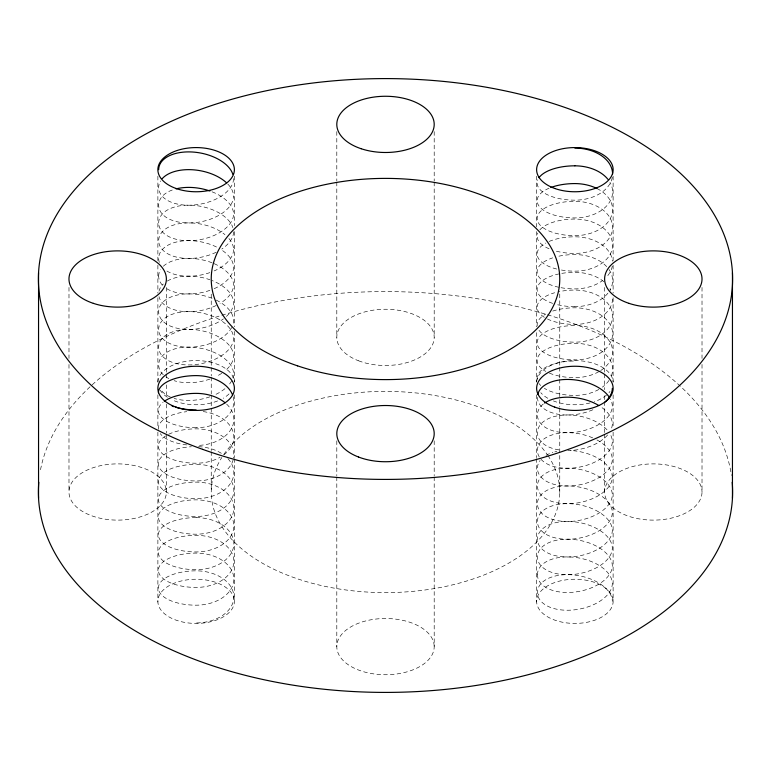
<?xml version="1.0" encoding="UTF-8"?>
<svg xmlns="http://www.w3.org/2000/svg" width="771" height="771" viewBox="0 0 771 771"><rect width="100%" height="100%" fill="white"/><g stroke="black" fill="none" stroke-linecap="round" stroke-linejoin="round"><path stroke-width="0.58" stroke-dasharray="3.85 2.89" d="M702.015 287.429L702.015 358.428M702.015 364.442L702.015 491.994A48.698 28.113 0 0 1 628.972 516.348A48.698 28.113 0 0 1 628.972 467.65A48.698 28.113 0 0 1 702.015 491.994M613.118 176.193L613.118 260.617M613.118 265.243L613.118 293.105M613.118 297.731L613.118 382.156M613.118 394.868L613.118 427.539M613.118 432.165L613.118 602.026A38.261 22.089 0 0 1 554.715 620.106A38.261 22.089 0 0 1 556.797 581.864A38.261 22.089 0 0 1 613.118 602.026M604.628 287.429L604.628 372.865M604.628 374.07L604.628 389.712M604.628 395.725L604.628 400.544M604.628 401.749L604.628 433.032M604.628 434.237L604.628 491.994M559.756 293.963L559.756 366.167M559.756 367.362L559.756 378.195M559.756 379.399L559.756 407.078M559.756 408.283L559.756 492.515M536.635 176.193L536.635 226.915M536.635 231.551L536.635 326.798M536.635 332.629L536.635 382.156M536.635 394.868L536.635 457.627M536.635 458.639L536.635 602.026M434.198 131.6L434.198 180.934M434.198 182.139L434.198 337.37M434.198 440.848L434.198 475.746M434.198 476.95L434.198 646.618A48.698 28.113 0 0 1 361.156 670.972A48.698 28.113 0 0 1 361.156 622.274A48.698 28.113 0 0 1 434.198 646.618M336.802 131.6L336.802 180.934M336.802 182.139L336.802 337.37M336.802 440.848L336.802 475.746M336.802 476.95L336.802 646.618M234.365 176.193L234.365 225.72M234.365 231.551L234.365 326.798M234.365 331.424L234.365 382.156M234.365 394.868L234.365 457.627M234.365 458.639L234.365 602.026A38.261 22.089 0 0 1 175.961 620.106A38.261 22.089 0 0 1 178.043 581.864A38.261 22.089 0 0 1 234.365 602.026M211.244 294.127L211.244 366.331M211.244 367.536L211.244 375.959M211.244 377.164L211.244 394.01M211.244 395.215L211.244 407.242M211.244 408.447L211.244 450.563M211.244 451.767L211.244 491.474M166.372 287.429L166.372 372.865M166.372 374.07L166.372 380.084M166.372 384.902L166.372 398.135M166.372 404.149L166.372 433.032M166.372 434.237L166.372 491.994A48.698 28.113 0 0 1 93.33 516.348A48.698 28.113 0 0 1 93.33 467.65A48.698 28.113 0 0 1 166.372 491.994M157.882 176.193L157.882 260.617M157.882 265.243L157.882 293.105M157.882 297.731L157.882 382.156M157.882 394.868L157.882 427.539M157.882 432.165L157.882 602.026M68.985 287.429L68.985 358.428M68.985 364.442L68.985 491.994M547.844 455.449A174.256 100.606 0 0 1 387.341 592.6A174.256 100.606 0 0 1 221.855 457.434M223.812 454.476A174.256 100.606 0 0 1 385.616 391.389A174.256 100.606 0 0 1 547.275 454.601M40.526 469.722A347.123 200.412 0 0 1 390.454 291.611A347.123 200.412 0 0 1 731.428 475.418M229.054 393.904A38.261 22.089 0 0 1 223.176 398.279M217.624 400.93A38.261 22.089 0 0 1 172.675 400.12M167.423 397.267A38.261 22.089 0 0 1 160.127 390.145M157.882 381.963A38.261 22.089 0 0 1 193.723 360.616A38.261 22.089 0 0 1 233.912 379.207M234.211 380.585A38.261 22.089 0 0 1 234.365 381.963M609.986 391.437A38.261 22.089 0 0 1 608.965 392.69M606.517 395.08A38.261 22.089 0 0 1 594.354 401.672M590.075 402.934A38.261 22.089 0 0 1 553.376 400.93M547.824 398.279A38.261 22.089 0 0 1 540.789 392.69M536.635 381.963A38.261 22.089 0 0 1 572.477 360.616A38.261 22.089 0 0 1 612.666 379.207M612.964 380.585A38.261 22.089 0 0 1 613.118 381.963M212.064 298.29A37.827 21.617 10.1 0 0 158.681 311.667A37.827 21.617 -10.1 0 0 182.38 329.111A37.827 21.617 -10.1 0 0 223.407 318.895M216.179 300.092A37.827 21.617 10.1 0 1 233.565 320.534A37.827 21.617 -10.1 0 1 232.881 324.697M231.705 327.482A37.827 21.617 -10.1 0 1 190.283 347.181A37.827 21.617 -10.1 0 1 158.681 329.4A37.827 21.617 10.1 0 1 196.123 312.072A37.827 21.617 10.1 0 1 233.565 338.276A37.827 21.617 -10.1 0 1 196.123 364.5A37.827 21.617 -10.1 0 1 158.681 347.152A37.827 21.617 10.1 0 1 196.123 329.815A37.827 21.617 10.1 0 1 233.565 356.029A37.827 21.617 -10.1 0 1 224.959 370.928M221.74 373.299A37.827 21.617 -10.1 0 1 216.179 376.47M209.905 379.081A37.827 21.617 -10.1 0 1 174.121 380.681M168.839 378.59A37.827 21.617 -10.1 0 1 165.852 376.836M163.336 374.831A37.827 21.617 -10.1 0 1 158.681 364.895A37.827 21.617 10.1 0 1 196.123 347.557A37.827 21.617 10.1 0 1 233.565 373.771A37.827 21.617 -10.1 0 1 232.881 377.944M231.705 380.729A37.827 21.617 -10.1 0 1 228.91 384.816M224.959 388.671A37.827 21.617 -10.1 0 1 214.165 395.157M209.905 396.824A37.827 21.617 -10.1 0 1 174.121 398.424M170.507 397.113A37.827 21.617 -10.1 0 1 161.332 390.338M226.395 316.438A37.827 21.617 -10.1 0 0 233.565 302.801A37.827 21.617 10.1 0 0 212.064 280.538M158.681 222.935A37.827 21.617 10.1 0 1 192.615 205.269A37.827 21.617 10.1 0 1 232.881 227.638M172.261 190.023A37.827 21.617 10.1 0 0 158.681 205.192A37.827 21.617 -10.1 0 0 196.123 222.53A37.827 21.617 -10.1 0 0 233.565 196.316M212.064 191.806A37.827 21.617 10.1 0 1 233.565 214.049A37.827 21.617 -10.1 0 1 196.123 240.273A37.827 21.617 -10.1 0 1 158.681 222.925M233.565 178.573A37.827 21.617 -10.1 0 1 196.123 204.778A37.827 21.617 -10.1 0 1 158.681 187.43A37.827 21.617 10.1 0 1 160.541 180.934M227.715 183.951A37.827 21.617 10.1 0 1 233.565 196.306M233.565 231.811A37.827 21.617 -10.1 0 1 221.74 249.072M216.179 252.242A37.827 21.617 -10.1 0 1 178.13 257.456A37.827 21.617 -10.1 0 1 158.681 240.668A37.827 21.617 10.1 0 1 183.479 223.118A37.827 21.617 10.1 0 1 224.959 234.654M228.91 238.509A37.827 21.617 10.1 0 1 233.565 249.544M158.99 291.236A37.827 21.617 10.1 0 1 163.336 283.988M167.288 281.068A37.827 21.617 10.1 0 1 209.905 279.738M158.681 276.172A37.827 21.617 10.1 0 1 160.541 269.677M163.336 266.246A37.827 21.617 10.1 0 1 212.064 262.795M214.165 263.663A37.827 21.617 10.1 0 1 233.565 285.039A37.827 21.617 -10.1 0 1 219.986 303.427M214.165 288.672A37.827 21.617 -10.1 0 0 233.565 267.306A37.827 21.617 10.1 0 0 221.74 250.026M209.905 290.349A37.827 21.617 -10.1 0 1 165.852 288.103M162.267 285A37.827 21.617 -10.1 0 1 158.681 276.163M233.565 249.553A37.827 21.617 -10.1 0 1 214.165 270.929M209.905 272.597A37.827 21.617 -10.1 0 1 165.852 270.361M159.366 262.41A37.827 21.617 -10.1 0 1 158.681 258.42A37.827 21.617 10.1 0 1 179.171 241.439A37.827 21.617 10.1 0 1 218.126 247.857M216.179 305.489A37.827 21.617 -10.1 0 1 158.99 296.604M196.123 517.592A37.827 17.184 0 0 0 158.402 534.775A37.827 17.184 0 0 0 196.123 551.959A37.827 26.041 0 0 0 233.844 525.899A37.827 26.041 0 0 0 196.123 499.849A37.827 17.184 0 0 0 158.402 517.023A37.827 17.184 0 0 0 196.123 534.207A37.827 26.041 0 0 0 233.844 508.147A37.827 26.041 0 0 0 196.123 482.106A37.827 17.184 0 0 0 158.402 499.28A37.827 17.184 0 0 0 196.123 516.464A37.827 26.041 0 0 0 233.844 490.404A37.827 26.041 0 0 0 196.123 464.364M196.123 517.601A37.827 26.041 0 0 1 233.844 543.642A37.827 26.041 0 0 1 196.123 569.692A37.827 17.184 0 0 1 158.402 552.518A37.827 17.184 0 0 1 196.123 535.334A37.827 26.041 0 0 1 233.844 561.394A37.827 26.041 0 0 1 196.123 587.435A37.827 17.184 0 0 1 158.402 570.261A37.827 17.184 0 0 1 196.123 553.077A37.827 26.041 0 0 1 233.844 579.137A37.827 26.041 0 0 1 196.123 605.187A37.827 17.184 0 0 1 158.402 588.013A37.827 17.184 0 0 1 196.123 570.829A37.827 26.041 0 0 1 233.844 596.889A37.827 26.041 0 0 1 196.123 622.929M165.62 435.933A37.827 17.184 0 0 0 162.498 453.82A37.827 17.184 0 0 0 196.123 463.226A37.827 26.041 0 0 0 220.149 457.222M168.647 434.275A37.827 17.184 0 0 1 196.123 428.849A37.827 26.041 0 0 1 233.546 458.176M186.755 444.925A37.827 17.184 0 0 1 160.252 433.601M158.479 429.37A37.827 17.184 0 0 1 186.755 411.656M226.626 404.11A37.827 26.041 0 0 1 230.269 430.478A37.827 26.041 0 0 1 198.494 445.407M203.187 411.589A37.827 26.041 0 0 1 232.004 429.139A37.827 26.041 0 0 1 223.6 454.986M196.123 427.732A37.827 17.184 0 0 1 163.076 402.26M233.179 459.795A37.827 26.041 0 0 1 196.123 480.959A37.827 17.184 0 0 1 158.469 464.855A37.827 17.184 0 0 1 191.401 446.737M233.179 396.786A37.827 26.041 0 0 1 196.123 427.712M227.956 458.706A37.827 26.041 0 0 1 229.189 485.171A37.827 26.041 0 0 1 196.123 498.702A37.827 17.184 0 0 1 158.402 481.528A37.827 17.184 0 0 1 196.123 464.344M198.494 446.669A37.827 26.041 0 0 1 221.923 453.676M537.435 574.694A37.827 21.617 -10.1 0 0 574.877 592.041A37.827 21.617 -10.1 0 0 612.319 565.837A37.827 21.617 10.1 0 0 574.877 539.613A37.827 21.617 10.1 0 0 537.435 556.961A37.827 21.617 -10.1 0 0 574.877 574.299A37.827 21.617 -10.1 0 0 612.319 548.085A37.827 21.617 10.1 0 0 574.877 521.861A37.827 21.617 10.1 0 0 537.435 539.218A37.827 21.617 -10.1 0 0 574.877 556.546A37.827 21.617 -10.1 0 0 612.319 530.342A37.827 21.617 10.1 0 0 574.877 504.118A37.827 21.617 10.1 0 0 537.435 521.466A37.827 21.617 -10.1 0 0 574.877 538.804A37.827 21.617 -10.1 0 0 612.319 512.59A37.827 21.617 10.1 0 0 574.877 486.376A37.827 21.617 10.1 0 0 537.435 503.723A37.827 21.617 -10.1 0 0 574.877 521.061A37.827 21.617 -10.1 0 0 612.319 494.847A37.827 21.617 10.1 0 0 574.877 468.623A37.827 21.617 10.1 0 0 537.435 485.971A37.827 21.617 -10.1 0 0 574.877 503.309A37.827 21.617 -10.1 0 0 612.319 477.104A37.827 21.617 10.1 0 0 567.861 450.437M537.435 574.713A37.827 21.617 10.1 0 1 574.877 557.356A37.827 21.617 10.1 0 1 612.319 583.57A37.827 21.617 -10.1 0 1 574.877 609.794A37.827 21.617 -10.1 0 1 537.435 592.446A37.827 21.617 10.1 0 1 574.877 575.108A37.827 21.617 10.1 0 1 612.319 601.313M541.02 459.304A37.827 21.617 -10.1 0 0 583.021 466.33A37.827 21.617 -10.1 0 0 612.319 441.61A37.827 21.617 10.1 0 0 609.668 433.273M539.295 456.972A37.827 21.617 -10.1 0 1 537.435 450.466A37.827 21.617 10.1 0 1 592.909 437.967M611.634 428.021A37.827 21.617 -10.1 0 0 612.319 423.857A37.827 21.617 10.1 0 0 600.493 406.587M607.664 434.892A37.827 21.617 -10.1 0 1 570.183 450.457M558.936 449.879A37.827 21.617 -10.1 0 1 537.435 432.724A37.827 21.617 10.1 0 1 565.596 414.971A37.827 21.617 10.1 0 1 607.664 430.565M592.909 409.738A37.827 21.617 -10.1 0 1 537.435 397.229M543.285 404.023A37.827 21.617 10.1 0 0 537.435 414.991A37.827 21.617 -10.1 0 0 574.877 432.319A37.827 21.617 -10.1 0 0 612.319 406.115A37.827 21.617 10.1 0 0 610.459 399.156M596.879 439.904A37.827 21.617 10.1 0 1 612.319 459.343A37.827 21.617 -10.1 0 1 574.877 485.566A37.827 21.617 -10.1 0 1 537.435 468.219A37.827 21.617 10.1 0 1 540.086 460.528M546.041 455.372A37.827 21.617 10.1 0 1 552.874 452.442M554.821 451.902A37.827 21.617 10.1 0 1 556.835 451.449M611.413 375.824A37.827 26.041 0 0 0 574.877 343.297A37.827 17.184 0 0 0 540.731 353.166A37.827 17.184 0 0 0 545.829 371.42M609.003 380.431A37.827 26.041 0 0 1 602.353 387.167M598.903 389.403A37.827 26.041 0 0 1 574.877 395.388A37.827 17.184 0 0 1 544.374 388.314M600.676 370.572A37.827 26.041 0 0 0 609.957 342.035A37.827 26.041 0 0 0 574.877 325.545A37.827 17.184 0 0 0 537.156 342.719A37.827 17.184 0 0 0 574.877 359.903M598.903 371.651A37.827 26.041 0 0 1 574.877 377.636A37.827 17.184 0 0 1 549.077 372.991M539.006 330.287A37.827 17.184 0 0 0 574.877 342.16A37.827 26.041 0 0 0 612.598 316.1A37.827 26.041 0 0 0 574.877 290.06A37.827 17.184 0 0 0 558.83 291.689M537.223 326.056A37.827 17.184 0 0 1 545.829 314.019M552.72 311.079A37.827 17.184 0 0 1 574.877 307.793A37.827 26.041 0 0 1 612.598 333.843A37.827 26.041 0 0 1 574.877 359.893M540.75 385.529A37.827 17.184 0 0 1 539.006 383.524M537.223 379.293A37.827 17.184 0 0 1 574.877 361.03M547.4 318.982A37.827 17.184 0 0 0 574.877 324.408A37.827 26.041 0 0 0 612.521 296.719M544.374 317.324A37.827 17.184 0 0 1 554.686 292.729M597.033 188.558A37.827 26.041 0 0 1 610.757 217.644A37.827 26.041 0 0 1 574.877 235.666A37.827 17.184 0 0 1 537.156 218.492A37.827 17.184 0 0 1 574.877 201.308A37.827 26.041 0 0 1 612.598 227.368A37.827 26.041 0 0 1 574.877 253.408A37.827 17.184 0 0 1 554.686 250.739M612.299 177.388A37.827 26.041 0 0 1 574.877 200.171A37.827 17.184 0 0 1 537.821 179.778M549.077 188.22A37.827 17.184 0 0 0 539.796 207.052A37.827 17.184 0 0 0 574.877 217.933A37.827 26.041 0 0 0 609.938 182.284M549.077 248.763A37.827 17.184 0 0 1 537.821 233.015M539.806 229.912A37.827 17.184 0 0 1 574.877 219.051A37.827 26.041 0 0 1 612.598 245.111A37.827 26.041 0 0 1 574.877 271.161A37.827 17.184 0 0 1 561.009 269.956M609.003 269.513A37.827 26.041 0 0 1 609.938 290.195M607.924 293.153A37.827 26.041 0 0 1 574.877 306.656M606.71 266.65A37.827 26.041 0 0 0 574.877 254.565A37.827 17.184 0 0 0 556.72 256.685M603.924 281.752A37.827 26.041 0 0 0 574.877 272.308A37.827 17.184 0 0 0 561.009 273.512M609.938 288.768A37.827 26.041 0 0 1 610.748 290.301M561.009 287.699A37.827 17.184 0 0 0 574.877 288.913A37.827 26.041 0 0 0 602.353 280.683M558.83 287.275A37.827 17.184 0 0 1 552.72 257.842M556.72 269.04A37.827 17.184 0 0 1 545.829 243.038M549.077 241.468A37.827 17.184 0 0 1 574.877 236.803A37.827 26.041 0 0 1 612.521 261.224M574.877 306.665A37.827 17.184 0 0 1 554.686 303.976M552.72 303.379A37.827 17.184 0 0 1 558.83 273.936M612.299 266.13A37.827 26.041 0 0 1 606.71 276.818M358.554 360.789A48.698 28.113 0 0 0 434.102 339.134A48.698 28.113 0 0 0 363.845 312.188A48.698 28.113 0 0 0 358.554 360.789"/><path stroke-width="1.16" d="M732.45 272.712L732.45 498.288M38.55 272.712L38.55 498.288M732.209 482.27A347.123 200.412 0 0 1 385.5 692.406A347.123 200.412 0 0 1 38.791 482.27M158.681 169.697A37.827 21.617 10.1 0 1 192.615 152.022A37.827 21.617 10.1 0 1 232.881 174.4M162.267 178.602A37.827 21.617 10.1 0 1 226.395 182.669M176.067 188.866A37.827 21.617 10.1 0 1 209.905 191.006M196.123 409.979A37.827 17.184 0 0 1 175.933 407.3M173.967 406.693A37.827 17.184 0 0 1 172.097 406.028M158.402 392.796A37.827 17.184 0 0 1 196.123 375.612A37.827 26.041 0 0 1 232.659 395.195M225.171 402.819A37.827 26.041 0 0 0 196.123 393.374A37.827 17.184 0 0 0 164.29 401.334M544.605 403.05A37.827 21.617 10.1 0 1 598.739 405.469M537.744 394.55A37.827 21.617 10.1 0 1 570.203 379.505A37.827 21.617 10.1 0 1 609.668 397.778M612.319 388.362A37.827 21.617 -10.1 0 1 605.148 401.999M574.877 165.823A37.827 26.041 0 0 1 607.924 179.325M597.033 188.558A37.827 26.041 0 0 0 574.877 183.575A37.827 17.184 0 0 0 550.851 187.507M574.877 148.08A37.827 26.041 0 0 1 612.598 174.121M539.006 177.687A37.827 17.184 0 0 1 574.877 165.813M202.58 449.329A347.123 200.412 0 0 0 732.45 285.299A347.123 200.412 0 0 0 221.47 102.379A347.123 200.412 0 0 0 202.58 449.329M297.596 365.868A174.256 100.606 0 0 0 559.756 279.526A174.256 100.606 0 0 0 299.148 191.613A174.256 100.606 0 0 0 297.596 365.868M628.972 303.35A48.698 28.113 0 0 0 702.015 279.006A48.698 28.113 0 0 0 628.972 254.652A48.698 28.113 0 0 0 628.972 303.35M361.156 148.726A48.698 28.113 0 0 0 434.198 124.382A48.698 28.113 0 0 0 361.156 100.028A48.698 28.113 0 0 0 361.156 148.726M93.33 303.35A48.698 28.113 0 0 0 166.372 279.006A48.698 28.113 0 0 0 93.33 254.652A48.698 28.113 0 0 0 93.33 303.35M358.554 457.039A48.698 28.113 0 0 0 434.102 435.393A48.698 28.113 0 0 0 363.845 408.447A48.698 28.113 0 0 0 358.554 457.039M554.715 407.107A38.261 22.089 0 0 0 613.118 389.037A38.261 22.089 0 0 0 556.797 368.875A38.261 22.089 0 0 0 554.715 407.107M175.961 407.107A38.261 22.089 0 0 0 234.365 389.037A38.261 22.089 0 0 0 178.043 368.875A38.261 22.089 0 0 0 175.961 407.107M175.961 188.442A38.261 22.089 0 0 0 234.365 170.362A38.261 22.089 0 0 0 178.043 150.2A38.261 22.089 0 0 0 175.961 188.442M554.715 188.442A38.261 22.089 0 0 0 613.118 170.362A38.261 22.089 0 0 0 556.797 150.2A38.261 22.089 0 0 0 554.715 188.442"/></g></svg>
